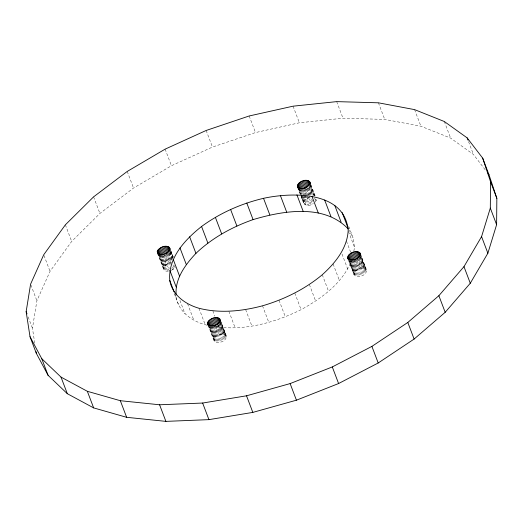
<?xml version="1.0" encoding="UTF-8"?>
<svg xmlns="http://www.w3.org/2000/svg" width="523" height="523" viewBox="0 0 523 523"><rect width="100%" height="100%" fill="white"/><g stroke="black" fill="none" stroke-linecap="round" stroke-linejoin="round"><path stroke-width="0.39" stroke-dasharray="2.62 1.96" d="M206.82 325.143C192.471 321.743 177.415 311.42 176.107 295.593M348.9 261.134L354.058 274.719C357.196 279.308 368.545 274.771 366.054 269.26L360.896 255.682M226.041 335.335C222.19 332.112 211.822 336.315 214.626 341.65C218.653 344.199 227.904 340.689 226.041 335.335L220.883 321.756M309.459 197.413C298.692 200.414 305.68 209.318 313.382 203.486M34.747 343.127L32.452 328.254L36.891 300.745L50.038 271.345L71.677 241.423L99.906 213.449L133.535 188.045L171.433 165.739L212.462 147.068L255.486 132.574L299.372 122.781L342.99 118.224L384.719 119.407L420.897 126.22L450.604 138.098L473.439 154.462L485.586 170.295M353.875 251.02L354.483 247.242L352.999 237.619L348.416 225.55M366.054 269.26C361.988 266.684 354.117 269.554 354.058 274.719M315.153 202.061L316.219 200.433L316.35 198.956M171.433 262.919C165.373 262.343 158.933 272.405 168.949 271.064M214.541 326.6C244.228 331.157 274.549 322.769 301.098 309.675C321.697 298.326 342.558 283.224 351.515 260.637M171.335 270.398L175.198 267.809L174.336 265.54M348.481 229.166L352.999 237.619M468.562 141.635L473.439 154.462M444.302 121.499L450.604 138.098M414.589 109.621L420.897 126.22M378.417 102.809L384.719 119.407M336.681 101.625L342.99 118.224M360.386 253.864L366.695 270.463M360.38 254.59L366.688 271.189M360.837 256.741L365.427 268.809M360.144 255.368L366.446 271.967M360.314 257.166L364.609 268.489M359.661 256.198L365.963 272.797M359.608 257.734L363.616 268.299M358.974 256.989L365.276 273.588M348.468 231.401L354.483 247.242M359.033 259.212L362.472 268.266M358.118 257.728L364.426 274.327M357.549 258.584L361.275 268.391M357.137 258.382L363.439 274.98M356.921 260.362L360.072 268.659M356.045 258.944L362.354 275.543M355.738 260.761L358.889 269.057M354.888 259.401L361.197 276M354.326 260.513L357.765 269.567M353.692 259.741L360.001 276.34M346.474 241.214L350.776 252.537M353.286 261.127L356.725 270.182M352.489 259.938L358.798 276.536M352.077 261.069L355.803 270.881M293.07 106.182L299.372 122.781M351.312 259.983L357.614 276.582M351.018 261.082L355.032 271.646M350.233 259.872L356.536 276.471M350.135 261.147L354.437 272.47M349.325 259.617L355.633 276.216M349.488 261.199L354.078 273.274M348.606 259.225L354.908 275.824M348.364 259.473L354.385 275.32M341.996 254.015L347.73 269.11M310.917 184.75L315.219 196.066M310.727 184.972L315.029 196.295M309.91 183.835L314.5 195.903M315.644 198.923L316.219 200.433M310.342 185.312L314.356 195.87M309.492 184.652L313.499 195.216M314.65 198.23L315.794 201.25M309.766 185.77L313.493 195.582M309.132 186.214L312.571 195.269M309.302 187.129L312.46 195.432M308.603 187.724L311.473 195.269M308.426 187.894L311.29 195.439M307.648 188.398L310.231 195.19M311.662 198.962L313.094 202.734M307.223 188.058L310.087 195.602M306.589 188.986L308.877 195.02M309.165 195.779L312.316 204.075M306.308 189.11L308.603 195.151M304.87 187.966L307.452 194.752M308.596 197.772L311.178 204.565M305.138 189.542L307.145 194.824M307.432 195.576L308.289 197.838M333.118 263.997L339.427 280.596M303.68 188.332L309.989 204.931M303.745 189.326L305.752 194.608M306.04 195.36L307.184 198.38M302.477 188.568L304.772 194.602M305.059 195.354L308.786 205.16M302.732 189.96L304.451 194.484M304.739 195.242L306.171 199.015M301.287 188.653L303.582 194.687M303.87 195.439L307.596 205.251M301.555 189.921L303.275 194.445M303.562 195.203L305.282 199.727M300.176 188.581L302.176 193.863M303.327 196.877L306.478 205.179M300.535 189.947L302.255 194.478M302.542 195.229L304.549 200.512M299.221 188.358L301.516 194.393M301.804 195.144L305.53 204.957M299.424 189.267L301.143 193.791M302.287 196.811L304.007 201.335M298.456 187.999L300.745 194.033M301.032 194.785L304.759 204.598M298.836 189.306L300.555 193.83M300.843 194.589L303.713 202.133M297.875 187.522L304.183 204.12M297.79 187.692L303.804 203.539M322.273 274.745L328.575 291.344M249.183 115.975L255.486 132.574M309.348 284.505L315.657 301.104M294.795 293.076L301.098 309.675M279.034 300.241L285.342 316.84M206.154 130.469L212.462 147.068M262.507 305.811L268.809 322.41M245.64 309.577L251.949 326.175M228.891 311.329L235.193 327.928M165.124 149.14L171.433 165.739M220.275 319.984L226.577 336.583M220.497 321.475L226.518 337.322M220.883 322.783L225.465 334.857M219.908 321.521L226.217 338.12M220.399 323.181L224.7 334.498M219.372 322.345L225.675 338.943M219.738 323.711L223.746 334.275M218.64 323.129L224.942 339.728M218.908 324.397L222.635 334.204M212.868 310.871L214.875 316.154M218.313 325.208L219.17 327.47M217.751 323.842L224.053 340.44M218.006 325.234L221.445 334.289M216.738 324.476L223.04 341.074M216.797 325.469L220.235 334.524M215.626 325.012L221.935 341.611M215.894 326.594L219.052 334.89M214.463 325.443L220.765 342.042M214.469 326.319L217.908 335.374M213.26 325.744L219.562 342.343M213.404 326.908L216.842 335.962M212.057 325.907L218.366 342.506M212.161 326.836L215.888 336.642M210.893 325.914L217.195 342.513M211.063 326.829L215.071 337.394M209.854 325.764L216.162 342.362M210.135 326.888L214.43 338.204M208.997 325.469L215.299 342.068M209.422 326.947L214.012 339.022M208.317 325.051L214.626 341.65M208.128 325.28L214.149 341.12M198.969 308.256L205.278 324.855M170.72 250.399L173.303 257.192M170.537 250.334L173.263 257.342M170.727 251.556L173.021 257.591M170.707 251.844L172.995 257.878M170.295 251.923L172.59 257.957M170.06 251.896L172.636 258.689M169.674 252.419L172.257 259.212M169.465 252.714L172.041 259.506M168.883 253.06L171.753 260.604M168.687 253.485L171.557 261.029M172.989 264.801L174.421 268.574M187.554 303.693L193.856 320.292M167.994 253.864L171.145 262.16M167.197 252.674L171.204 263.232M172.642 267.005L173.499 269.273M166.785 254.06L170.223 263.115M166.157 253.282L170.74 265.357M171.884 268.371L172.459 269.881M165.876 255.152L169.027 263.448M165.026 253.799L169.903 266.625M164.431 254.851L167.87 263.906M163.849 254.191L169.295 268.528M163.346 255.42L166.785 264.475M163.215 255.969L168.661 270.306M179.932 300.424L185.09 314.003M162.078 255.322L165.804 265.128M161.731 255.342L167.752 271.189M160.934 255.296L164.948 265.861M160.299 254.557L166.608 271.156M174.95 294.135L176.094 297.156M159.96 255.342L164.261 266.658M174.244 293.39L179.114 306.216M159.312 254.368L165.614 270.966M159.195 255.414L163.777 267.482M127.226 171.446L133.535 188.045M158.495 254.041L164.797 270.639M157.868 253.596L164.176 270.195M157.515 253.145L163.745 269.639M93.597 196.851L99.906 213.449M65.368 224.825L71.677 241.423M44.017 255.505L50.038 271.345M30.87 284.898L36.891 300.745M28.157 316.938L32.452 328.254"/><path stroke-width="0.78" d="M157.233 251.668C158.652 257.545 169.217 253.786 169.968 248.824C167.811 243.581 158.567 247.098 157.233 251.668L158.377 254.688M169.792 280.557C167.798 257.904 185.09 239.554 201.571 226.492C220.026 212.959 241.286 203.584 263.527 198.322C292.109 192.098 345.017 190.921 348.181 230.643C347.141 248.569 335.053 263.213 322.273 274.745C304.857 289.265 284.205 299.444 262.507 305.811C241.861 311.27 219.889 313.591 198.969 308.256C185.554 304.393 172.329 295.142 169.792 280.557L174.087 291.873M176.114 294.815C174.917 278.622 185.397 264.566 195.935 253.374C212.116 237.913 232.062 226.989 253.08 219.614C282.923 210.717 323.75 203.669 347.913 228.623M30.014 336.707L41.775 358.713L61.014 377.103L87.341 391.296L120.329 400.71L159.587 404.776L202.636 403.043L246.529 395.8L290.128 383.588L332.295 366.937L371.899 346.383L407.803 322.462L438.875 295.704L463.979 266.645L481.572 236.612L490.313 208.082L490.548 181.729L482.683 158.129L467.131 137.863L444.302 121.499L414.589 109.621L378.417 102.809L336.681 101.625L293.07 106.182L249.183 115.975L206.154 130.469L165.124 149.14L127.226 171.446L93.597 196.851L65.368 224.825L43.729 254.747L30.589 284.146L26.15 311.656L30.014 336.707L36.322 353.306L48.077 375.311L67.323 393.701L93.643 407.894L126.638 417.308L165.896 421.375L208.945 419.642L252.831 412.399L296.43 400.187L338.597 383.536L378.207 362.982L414.111 339.061L445.184 312.303L470.282 283.244L487.874 253.21L496.615 224.681L496.85 198.328L488.985 174.728L482.683 158.129M297.339 186.273C297.901 181.213 308.276 177.434 310.093 183.063C308.91 187.757 299.836 191.261 297.339 186.273L297.914 187.783M348.331 259.624C345.095 253.322 358.811 248.02 360.746 254.727M207.52 323.188C208.435 318.324 219.229 314.617 220.209 320.723C218.745 325.169 209.298 328.686 207.52 323.188L208.383 325.456M488.018 173.466L488.985 174.728M347.756 258.12C350.998 262.461 360.948 258.663 360.17 253.217M490.548 181.729L496.85 198.328M467.131 137.863L467.993 140.125M490.313 208.082L496.615 224.681M481.572 236.612L487.874 253.21M463.979 266.645L470.282 283.244M438.875 295.704L445.184 312.303M407.803 322.462L414.111 339.061M359.746 252.661L360.609 254.923M359.118 252.21L360.269 255.231M358.307 251.89L360.027 256.414M357.314 251.7L359.321 256.983M342.179 212.567L348.2 228.414M356.17 251.668L358.458 257.702M354.973 251.792L357.549 258.584M353.77 252.06L356.346 258.852M334.785 205.506L341.094 222.105M352.587 252.459L355.45 260.003M351.463 252.969L354.326 260.513M350.423 253.583L352.999 260.376M349.501 254.283L351.789 260.317M348.723 255.047L350.73 260.33M348.128 255.871L349.848 260.395M347.769 256.675L348.919 259.696M347.651 257.427L348.508 259.696M324.672 200.054L330.981 216.653M309.773 181.736L310.348 183.24M309.296 181.2L310.44 184.22M371.899 346.383L378.207 362.982M308.622 180.781L310.054 184.554M307.759 180.487L309.479 185.018M306.726 180.343L308.733 185.619M311.996 196.432L318.304 213.031M305.556 180.35L307.851 186.384M304.36 180.513L306.936 187.299M303.157 180.814L306.02 188.358M301.987 181.239L304.85 188.783M300.882 181.782L303.458 188.568M299.869 182.416L302.444 189.202M298.979 183.128L301.268 189.163M298.247 183.913L300.248 189.195M297.705 184.737L299.136 188.509M297.404 185.534L298.548 188.548M296.92 194.876L303.229 211.469M280.393 195.537L286.696 212.135M332.295 366.937L338.597 383.536M263.527 198.322L269.835 214.92M246.778 203.016L253.08 219.614M230.578 209.409L236.886 226.008M290.128 383.588L296.43 400.187M215.365 217.306L221.674 233.905M201.571 226.492L207.879 243.09M189.633 236.775L195.935 253.374M219.738 318.736L220.314 320.246M219.163 318.259L220.307 321.279M218.392 317.899L219.823 321.671M217.444 317.677L219.451 322.959M246.529 395.8L252.831 412.399M216.326 317.605L218.621 323.639M215.136 317.69L217.718 324.482M213.933 317.925L216.515 324.718M212.743 318.291L215.607 325.836M211.599 318.775L214.182 325.568M210.54 319.363L213.116 326.156M209.586 320.043L211.874 326.077M208.769 320.795L210.776 326.077M208.128 321.606L209.847 326.13M179.99 247.935L186.299 264.533M207.703 322.423L209.135 326.195M207.572 323.894L208.147 325.404M169.537 247.536L170.112 249.046M169.007 247.033L170.158 250.046M168.288 246.64L169.72 250.412M173.237 259.467L179.546 276.066M167.386 246.385L169.387 251.661M166.307 246.274L168.602 252.308M165.124 246.32L167.706 253.106M163.921 246.516L166.504 253.309M162.725 246.849L165.307 253.642M161.568 247.307L164.15 254.1M169.877 270.43L176.186 287.029M160.483 247.876L163.058 254.662M159.495 248.53L162.078 255.322M158.646 249.262L160.934 255.296M157.953 250.059L159.672 254.59M157.475 250.883L158.907 254.655M202.636 403.043L208.945 419.642M159.587 404.776L165.896 421.375M120.329 400.71L126.638 417.308M87.341 391.296L93.643 407.894M61.014 377.103L67.323 393.701M26.15 311.656L27.013 313.918M41.775 358.713L48.077 375.311M36.08 351.737L36.322 353.306"/></g></svg>
